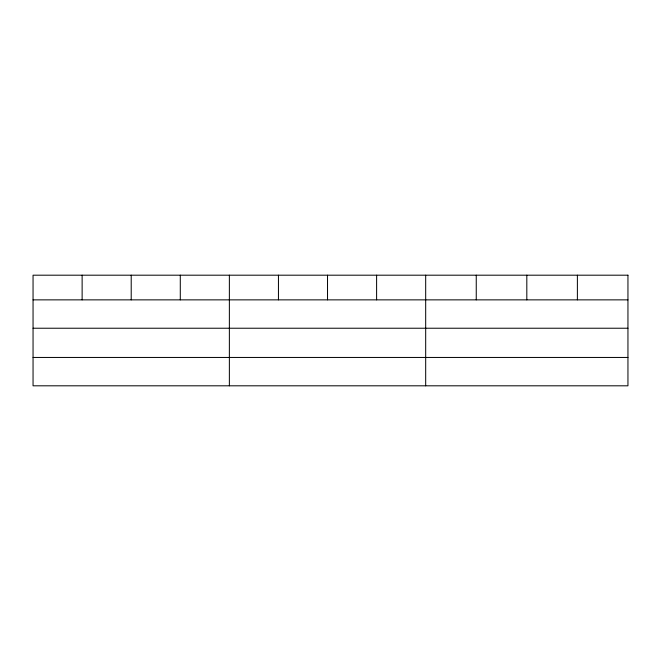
<?xml version="1.0" encoding="UTF-8"?>
<svg xmlns="http://www.w3.org/2000/svg" width="661" height="661" viewBox="0 0 661 661"><rect width="100%" height="100%" fill="white"/><g stroke="black" fill="none" stroke-linecap="round" stroke-linejoin="round"><path stroke-width="0.99" d="M33.05 299.863L627.95 299.863M33.05 328.228L627.95 328.228M33.05 357.452L627.95 357.452M577.384 275.191L577.384 299.863M526.817 275.191L526.817 299.863M476.25 275.191L476.25 299.863M425.684 275.191L425.684 385.809M376.605 275.191L376.605 299.863M327.526 275.191L327.526 299.863M278.446 275.191L278.446 299.863M229.367 275.191L229.367 385.809M180.288 275.191L180.288 299.863M131.209 275.191L131.209 299.863M82.129 275.191L82.129 299.863M627.95 275.191L33.05 275.191L33.05 385.809L627.95 385.809L627.95 275.191"/></g></svg>
